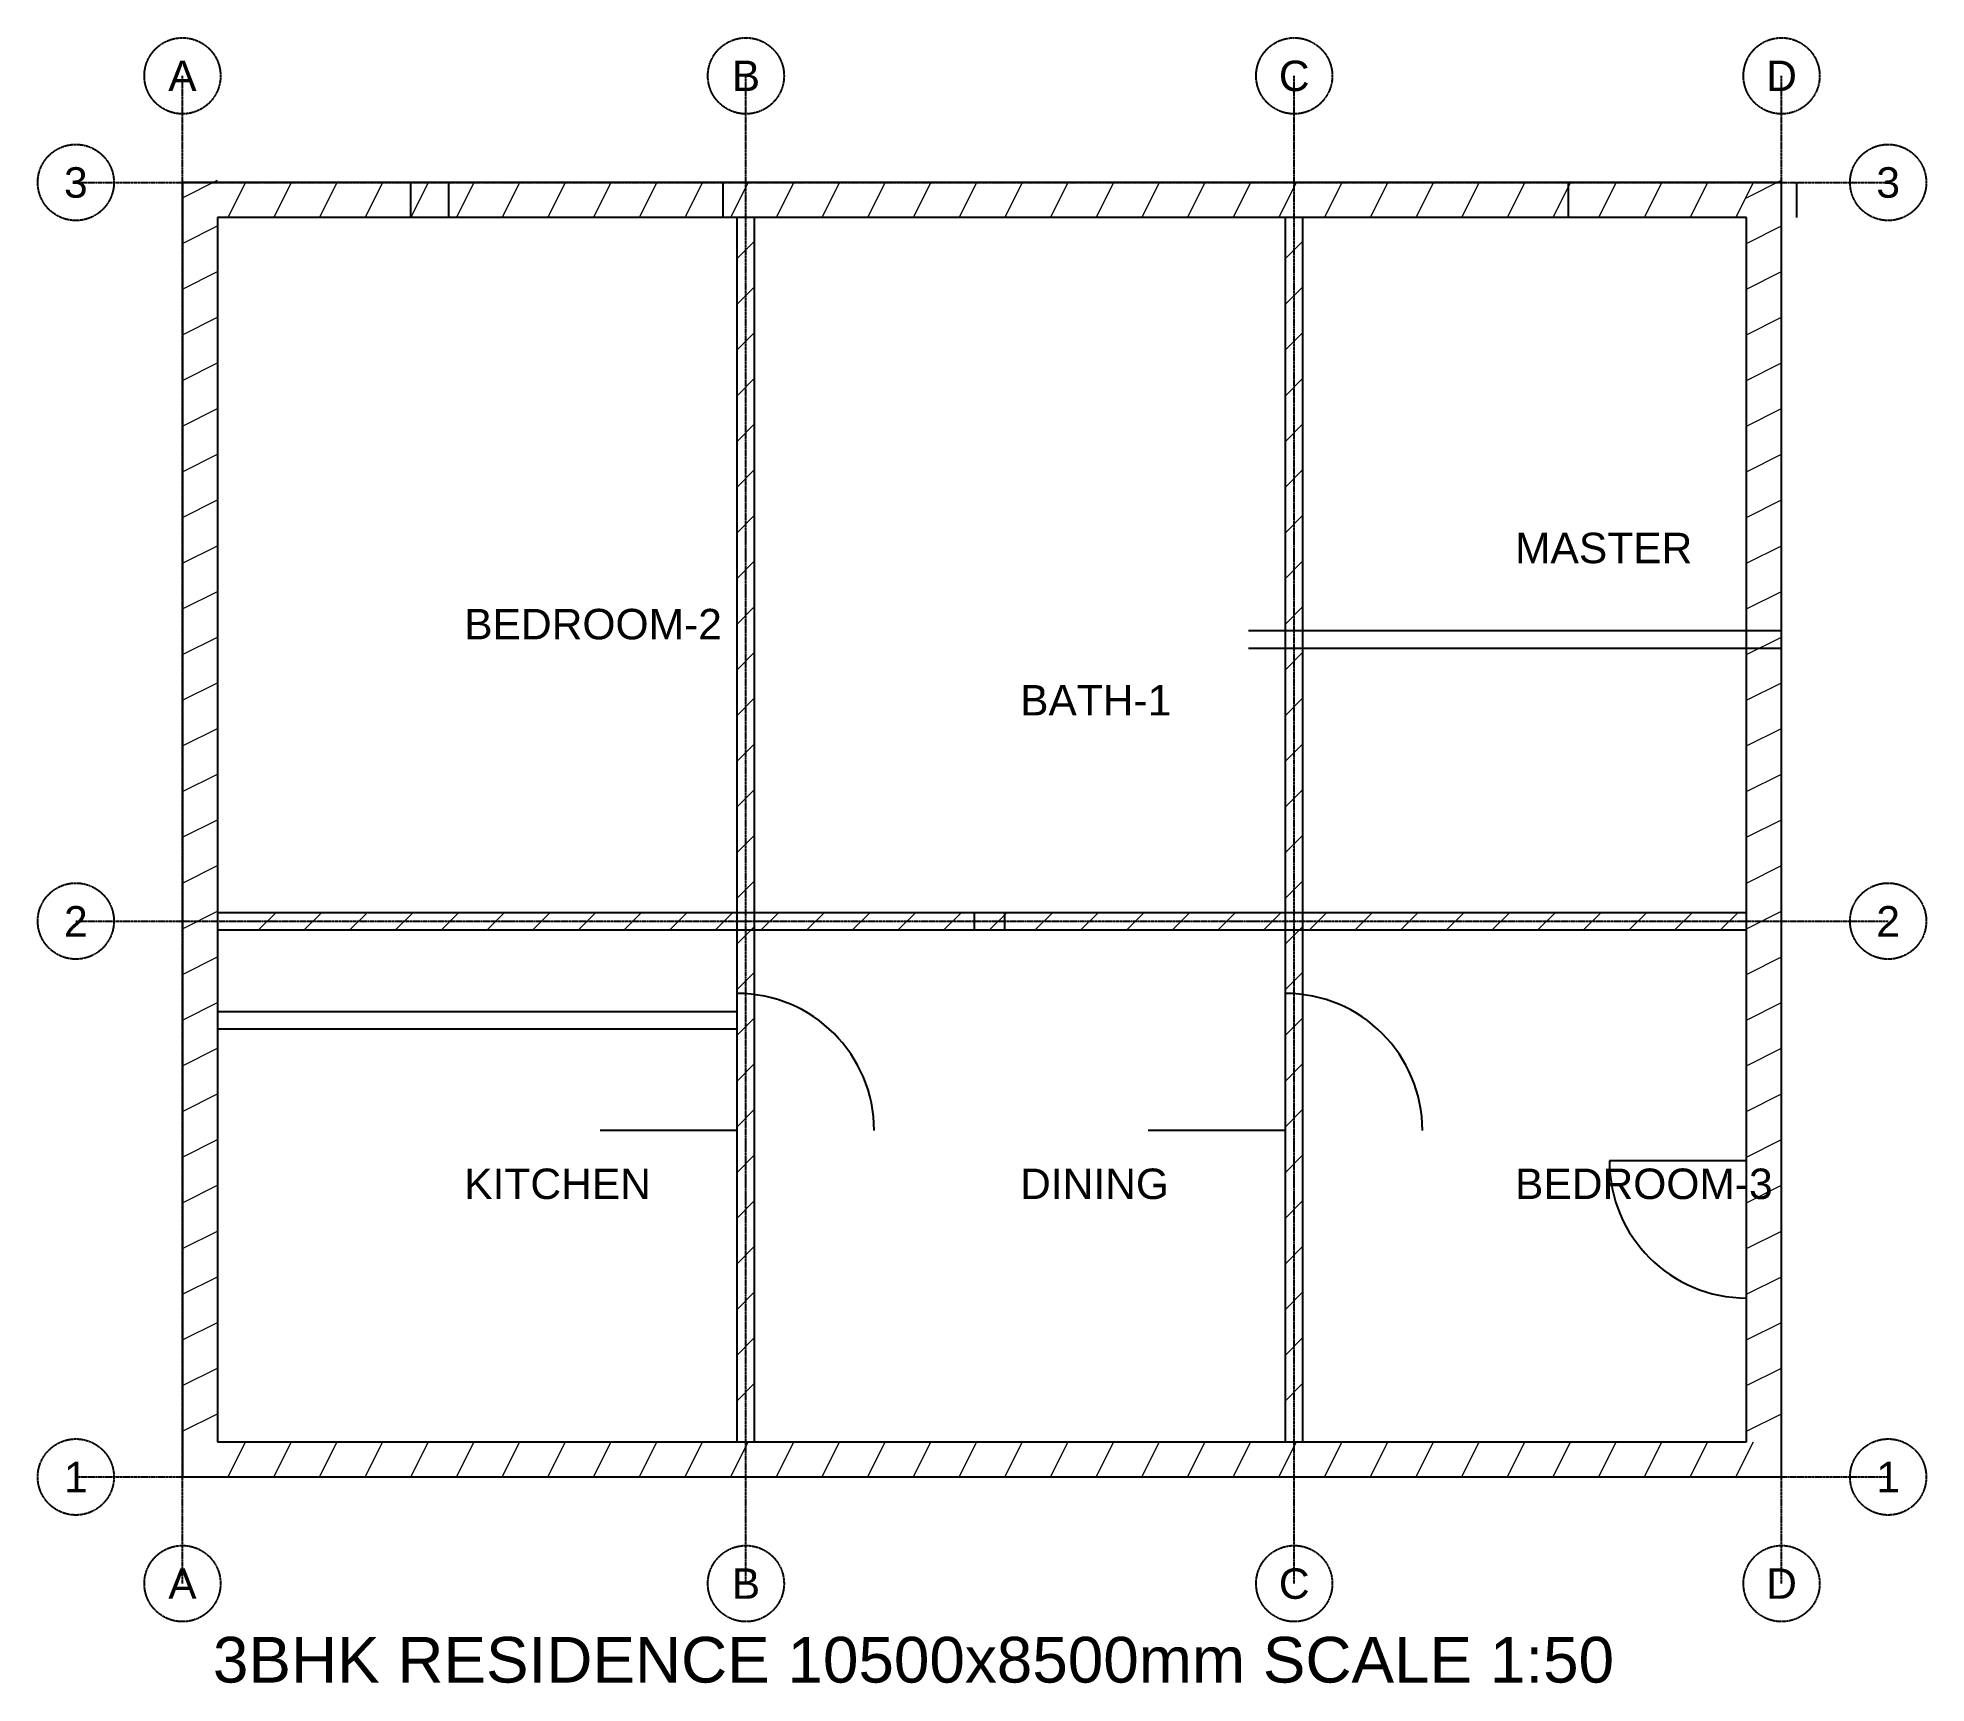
# Model space of a CAD drawing. Header units: inches. Extents: x -950 to 11450, y -1354 to 9450.
import ezdxf
from ezdxf.enums import TextEntityAlignment as Align

# ---------------------------------------------------------------- set-up
doc = ezdxf.new("R2010")
doc.units = ezdxf.units.IN
doc.header["$MEASUREMENT"] = 0
doc.linetypes.add('CENTER', pattern=[2, 1.25, -0.25, 0.25, -0.25])
for name, color, linetype in [('A-ANNO-TEXT', 7, 'Continuous'), ('A-DOOR', 1, 'Continuous'), ('A-GRID', 6, 'CENTER'), ('A-WALL-115', 3, 'Continuous'), ('A-WALL-230', 4, 'Continuous'), ('A-WIND', 5, 'Continuous')]:
    doc.layers.add(name, color=color, linetype=linetype)
doc.layers.add('A-WALL-HATCH', color=1, linetype='Continuous', lineweight=13)
doc.layers.add('G-TTLB', color=7, linetype='Continuous', lineweight=35)
doc.styles.get("Standard").update_dxf_attribs({"font": 'arial.ttf'})

msp = doc.modelspace()

# ---------------------------------------------------------------- linework, layer by layer
at = {"layer": 'A-DOOR'}
for p, q in [((3642, 2275), (2742, 2275)), ((7242, 2275), (6342, 2275)), ((10270, 2075), (9370, 2075))]:
    msp.add_line(p, q, dxfattribs=at)
for centre, start, end in [((3642, 2275), 0, 90), ((7242, 2275), 0, 90), ((10270, 2075), 180, 270)]:
    msp.add_arc(centre, 900, start, end, dxfattribs=at)
at = {"layer": 'A-GRID'}
for p, q in [((0, -700), (0, 9200)), ((3700, -700), (3700, 9200)), ((7300, -700), (7300, 9200)), ((10500, -700), (10500, 9200)), ((-700, 8500), (11200, 8500)), ((-700, 3650), (11200, 3650)), ((-700, 0), (11200, 0))]:
    msp.add_line(p, q, dxfattribs=at)
for centre in [(0, 9200), (3700, 9200), (7300, 9200), (10500, 9200), (-700, 8500), (11200, 8500), (-700, 3650), (11200, 3650), (-700, 0), (11200, 0), (0, -700), (3700, -700), (7300, -700), (10500, -700)]:
    msp.add_circle(centre, 250, dxfattribs=at)
at = {"layer": 'A-WALL-115'}
for p, q in [((3642, 230), (3642, 8270)), ((3757, 230), (3757, 8270)), ((7242, 230), (7242, 8270)), ((7357, 230), (7357, 8270)), ((7000, 5557), (10500, 5557)), ((7000, 5442), (10500, 5442)), ((230, 3707), (10270, 3707)), ((5200, 3592), (5200, 3707)), ((5400, 3592), (5400, 3707)), ((230, 3592), (10270, 3592)), ((230, 3057), (3642, 3057)), ((230, 2942), (3642, 2942))]:
    msp.add_line(p, q, dxfattribs=at)
at = {"layer": 'A-WALL-230'}
for p, q in [((10500, 8500), (0, 8500)), ((0, 8500), (0, 0)), ((10500, 0), (10500, 8500)), ((10270, 8270), (230, 8270)), ((230, 8270), (230, 230)), ((10270, 230), (10270, 8270)), ((230, 230), (10270, 230)), ((0, 0), (10500, 0))]:
    msp.add_line(p, q, dxfattribs=at)
at = {"layer": 'A-WALL-HATCH'}
for p, q in [((0, 8400), (230, 8515)), ((300, 8270), (415, 8500)), ((600, 8270), (715, 8500)), ((900, 8270), (1015, 8500)), ((1200, 8270), (1315, 8500)), ((1500, 8270), (1615, 8500)), ((1800, 8270), (1915, 8500)), ((2100, 8270), (2215, 8500)), ((2400, 8270), (2515, 8500)), ((2700, 8270), (2815, 8500)), ((3000, 8270), (3115, 8500)), ((3300, 8270), (3415, 8500)), ((3600, 8270), (3715, 8500)), ((3900, 8270), (4015, 8500)), ((4200, 8270), (4315, 8500)), ((4500, 8270), (4615, 8500)), ((4800, 8270), (4915, 8500)), ((5100, 8270), (5215, 8500)), ((5400, 8270), (5515, 8500)), ((5700, 8270), (5815, 8500)), ((6000, 8270), (6115, 8500)), ((6300, 8270), (6415, 8500)), ((6600, 8270), (6715, 8500)), ((6900, 8270), (7015, 8500)), ((7200, 8270), (7315, 8500)), ((7500, 8270), (7615, 8500)), ((7800, 8270), (7915, 8500)), ((8100, 8270), (8215, 8500)), ((8400, 8270), (8515, 8500)), ((8700, 8270), (8815, 8500)), ((9000, 8270), (9115, 8500)), ((9300, 8270), (9415, 8500)), ((9600, 8270), (9715, 8500)), ((9900, 8270), (10015, 8500)), ((10200, 8270), (10315, 8500)), ((10270, 8400), (10500, 8515)), ((0, 8100), (230, 8215)), ((10270, 8100), (10500, 8215)), ((3642, 8000), (3757, 8115)), ((7242, 8000), (7357, 8115)), ((0, 7800), (230, 7915)), ((3642, 7700), (3757, 7815)), ((7242, 7700), (7357, 7815)), ((10270, 7800), (10500, 7915)), ((0, 7500), (230, 7615)), ((10270, 7500), (10500, 7615)), ((3642, 7400), (3757, 7515)), ((7242, 7400), (7357, 7515)), ((0, 7200), (230, 7315)), ((3642, 7100), (3757, 7215)), ((7242, 7100), (7357, 7215)), ((10270, 7200), (10500, 7315)), ((0, 6900), (230, 7015)), ((10270, 6900), (10500, 7015)), ((3642, 6800), (3757, 6915)), ((7242, 6800), (7357, 6915)), ((0, 6600), (230, 6715)), ((10270, 6600), (10500, 6715)), ((3642, 6500), (3757, 6615)), ((7242, 6500), (7357, 6615)), ((0, 6300), (230, 6415)), ((10270, 6300), (10500, 6415)), ((3642, 6200), (3757, 6315)), ((7242, 6200), (7357, 6315)), ((0, 6000), (230, 6115)), ((10270, 6000), (10500, 6115)), ((3642, 5900), (3757, 6015)), ((7242, 5900), (7357, 6015)), ((0, 5700), (230, 5815)), ((3642, 5600), (3757, 5715)), ((7242, 5600), (7357, 5715)), ((10270, 5700), (10500, 5815)), ((0, 5400), (230, 5515)), ((10270, 5400), (10500, 5515)), ((3642, 5300), (3757, 5415)), ((7242, 5300), (7357, 5415)), ((0, 5100), (230, 5215)), ((10270, 5100), (10500, 5215)), ((3642, 5000), (3757, 5115)), ((7242, 5000), (7357, 5115)), ((0, 4800), (230, 4915)), ((10270, 4800), (10500, 4915)), ((3642, 4700), (3757, 4815)), ((7242, 4700), (7357, 4815)), ((0, 4500), (230, 4615)), ((10270, 4500), (10500, 4615)), ((3642, 4400), (3757, 4515)), ((7242, 4400), (7357, 4515)), ((0, 4200), (230, 4315)), ((10270, 4200), (10500, 4315)), ((3642, 4100), (3757, 4215)), ((7242, 4100), (7357, 4215)), ((0, 3900), (230, 4015)), ((10270, 3900), (10500, 4015)), ((3642, 3800), (3757, 3915)), ((7242, 3800), (7357, 3915)), ((0, 3600), (230, 3715)), ((500, 3592), (615, 3707)), ((800, 3592), (915, 3707)), ((1100, 3592), (1215, 3707)), ((1400, 3592), (1515, 3707)), ((1700, 3592), (1815, 3707)), ((2000, 3592), (2115, 3707)), ((2300, 3592), (2415, 3707)), ((2600, 3592), (2715, 3707)), ((2900, 3592), (3015, 3707)), ((3200, 3592), (3315, 3707)), ((3500, 3592), (3615, 3707)), ((3642, 3500), (3757, 3615)), ((3800, 3592), (3915, 3707)), ((4100, 3592), (4215, 3707)), ((4400, 3592), (4515, 3707)), ((4700, 3592), (4815, 3707)), ((5000, 3592), (5115, 3707)), ((5300, 3592), (5415, 3707)), ((5600, 3592), (5715, 3707)), ((5900, 3592), (6015, 3707)), ((6200, 3592), (6315, 3707)), ((6500, 3592), (6615, 3707)), ((6800, 3592), (6915, 3707)), ((7100, 3592), (7215, 3707)), ((7242, 3500), (7357, 3615)), ((7400, 3592), (7515, 3707)), ((7700, 3592), (7815, 3707)), ((8000, 3592), (8115, 3707)), ((8300, 3592), (8415, 3707)), ((8600, 3592), (8715, 3707)), ((8900, 3592), (9015, 3707)), ((9200, 3592), (9315, 3707)), ((9500, 3592), (9615, 3707)), ((9800, 3592), (9915, 3707)), ((10100, 3592), (10215, 3707)), ((10270, 3600), (10500, 3715)), ((0, 3300), (230, 3415)), ((10270, 3300), (10500, 3415)), ((3642, 3200), (3757, 3315)), ((7242, 3200), (7357, 3315)), ((0, 3000), (230, 3115)), ((10270, 3000), (10500, 3115)), ((3642, 2900), (3757, 3015)), ((7242, 2900), (7357, 3015)), ((0, 2700), (230, 2815)), ((10270, 2700), (10500, 2815)), ((3642, 2600), (3757, 2715)), ((7242, 2600), (7357, 2715)), ((0, 2400), (230, 2515)), ((10270, 2400), (10500, 2515)), ((3642, 2300), (3757, 2415)), ((7242, 2300), (7357, 2415)), ((0, 2100), (230, 2215)), ((3642, 2000), (3757, 2115)), ((7242, 2000), (7357, 2115)), ((10270, 2100), (10500, 2215)), ((0, 1800), (230, 1915)), ((10270, 1800), (10500, 1915)), ((3642, 1700), (3757, 1815)), ((7242, 1700), (7357, 1815)), ((0, 1500), (230, 1615)), ((10270, 1500), (10500, 1615)), ((3642, 1400), (3757, 1515)), ((7242, 1400), (7357, 1515)), ((0, 1200), (230, 1315)), ((10270, 1200), (10500, 1315)), ((3642, 1100), (3757, 1215)), ((7242, 1100), (7357, 1215)), ((0, 900), (230, 1015)), ((10270, 900), (10500, 1015)), ((3642, 800), (3757, 915)), ((7242, 800), (7357, 915)), ((0, 600), (230, 715)), ((10270, 600), (10500, 715)), ((3642, 500), (3757, 615)), ((7242, 500), (7357, 615)), ((0, 300), (230, 415)), ((10270, 300), (10500, 415)), ((300, 0), (415, 230)), ((600, 0), (715, 230)), ((900, 0), (1015, 230)), ((1200, 0), (1315, 230)), ((1500, 0), (1615, 230)), ((1800, 0), (1915, 230)), ((2100, 0), (2215, 230)), ((2400, 0), (2515, 230)), ((2700, 0), (2815, 230)), ((3000, 0), (3115, 230)), ((3300, 0), (3415, 230)), ((3600, 0), (3715, 230)), ((3900, 0), (4015, 230)), ((4200, 0), (4315, 230)), ((4500, 0), (4615, 230)), ((4800, 0), (4915, 230)), ((5100, 0), (5215, 230)), ((5400, 0), (5515, 230)), ((5700, 0), (5815, 230)), ((6000, 0), (6115, 230)), ((6300, 0), (6415, 230)), ((6600, 0), (6715, 230)), ((6900, 0), (7015, 230)), ((7200, 0), (7315, 230)), ((7500, 0), (7615, 230)), ((7800, 0), (7915, 230)), ((8100, 0), (8215, 230)), ((8400, 0), (8515, 230)), ((8700, 0), (8815, 230)), ((9000, 0), (9115, 230)), ((9300, 0), (9415, 230)), ((9600, 0), (9715, 230)), ((9900, 0), (10015, 230)), ((10200, 0), (10315, 230))]:
    msp.add_line(p, q, dxfattribs=at)
at = {"layer": 'A-WIND'}
for p, q in [((0, 8270), (0, 8500)), ((1500, 8270), (1500, 8500)), ((1750, 8270), (1750, 8500)), ((3550, 8270), (3550, 8500)), ((9100, 8270), (9100, 8500)), ((10600, 8270), (10600, 8500))]:
    msp.add_line(p, q, dxfattribs=at)

# ---------------------------------------------------------------- texts
at = {"layer": 'A-ANNO-TEXT'}
for s, p in [('MASTER', (8750, 6000)), ('BEDROOM-2', (1850, 5500)), ('BATH-1', (5500, 5000)), ('KITCHEN', (1850, 1825)), ('DINING', (5500, 1825)), ('BEDROOM-3', (8750, 1825))]:
    msp.add_text(s, height=200, dxfattribs=at).set_placement(p)
at = {"layer": 'A-GRID'}
for s, p in [('A', (0, 9200)), ('B', (3700, 9200)), ('C', (7300, 9200)), ('D', (10500, 9200)), ('3', (-700, 8500)), ('3', (11200, 8500)), ('2', (-700, 3650)), ('2', (11200, 3650)), ('1', (-700, 0)), ('1', (11200, 0)), ('A', (0, -700)), ('B', (3700, -700)), ('C', (7300, -700)), ('D', (10500, -700))]:
    msp.add_text(s, height=200, dxfattribs=at).set_placement(p, align=Align.MIDDLE)
at = {"layer": 'G-TTLB'}
msp.add_text('3BHK RESIDENCE 10500x8500mm SCALE 1:50', height=300, dxfattribs=at).set_placement((200, -1350))

doc.saveas('drawing.dxf')
